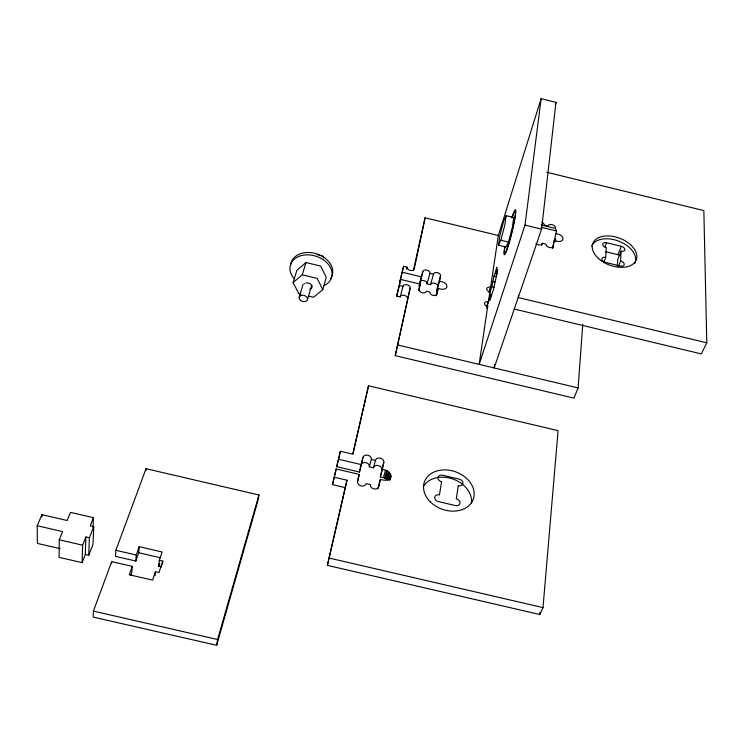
<?xml version="1.0" encoding="UTF-8"?>
<svg xmlns="http://www.w3.org/2000/svg" width="744" height="744" viewBox="0 0 744 744"><rect width="100%" height="100%" fill="white"/><g stroke="black" fill="none" stroke-linecap="round" stroke-linejoin="round"><path stroke-width="1.12" d="M93.056 527.57L93.437 517.684L70.494 512.384L67.165 520.502L41.934 514.681L37.2 525.738L62.617 531.597L59.25 539.809L59.092 557.358L82.11 562.65L85.3 554.447L85.867 536.963L89.382 537.773L88.75 555.247L85.3 554.447M82.11 562.65L82.63 545.194L85.867 536.963M93.437 517.684L90.238 525.831L93.725 526.64L93.037 544.162L88.75 555.247M130.684 575.531L131.79 572.387L132.246 566.361L111.684 561.627L93.4 611.112L93.149 617.083L216.653 645.299L257.833 501L258.903 494.983L146.029 468.692L115.869 550.309L115.506 556.382L135.808 561.05L138.737 552.755L139.23 546.701L162.127 551.983L159.3 560.316L158.705 566.324L161.299 566.928M618.496 266.287L620.626 261.032L621.082 251.184A3.841 2.362 20.6 0 0 624.886 249.64A3.841 2.362 20.6 0 0 621.305 246.311L606.574 242.739A3.841 2.372 20.2 0 0 602.733 244.274A3.841 2.372 20.2 0 0 606.286 247.594L605.718 257.424L603.635 262.697M617.381 266.157L617.697 259.582L621.082 251.184M111.572 563.645L111.684 561.627M389.903 479.787C393.362 474.374 387.512 469.492 382.332 469.538L380.286 476.913L384.676 478.048L387.429 479.954L389.521 472.598M439.546 281.195L436.598 291.695L437.612 286.375A3.627 2.418 15.5 0 0 434.552 283.148A3.627 2.418 15.5 0 0 430.571 284.682L427.056 283.836A3.627 2.418 15.1 0 0 424.015 280.618A3.627 2.418 15.1 0 0 420.016 282.143L422.825 271.616A3.655 2.418 15.1 0 1 426.851 270.1A3.655 2.418 15.1 0 1 429.92 273.327L433.464 274.173A3.655 2.418 15.5 0 1 437.472 272.657A3.655 2.418 15.5 0 1 440.56 275.885L439.546 281.195L442.234 281.846A5.515 3.674 15.8 0 1 446.912 286.747A5.515 3.674 15.8 0 1 440.876 289.091L438.17 288.44L437.147 293.787A3.701 2.483 15.6 0 1 433.082 295.368A3.701 2.483 15.6 0 1 429.958 292.057L426.368 291.202A3.701 2.492 15.2 0 1 422.267 292.783A3.701 2.492 15.2 0 1 419.16 289.472L420.258 284.143L400.681 279.446L399.333 285.501L402.941 286.366A3.711 2.492 14.6 0 1 407.08 284.803A3.711 2.492 14.6 0 1 410.158 288.095L395.259 355.651L573.903 398.124L578.107 387.931L582.766 324.263M135.808 561.05L136.273 555.015L139.23 546.701M145.861 470.747L146.029 468.692M345.132 487.599L332.456 484.632L334.233 477.211L346.983 480.196L327.397 565.366L539.791 614.516L542.999 607.597L558.084 430.655L368.513 385.773L352.851 453.775M539.791 614.516L539.986 612.21M155.059 575.689L155.45 571.699L158.956 572.499L162.778 561.115L159.3 560.316M162.434 564.519L162.778 561.115M552.866 248.05L554.15 240.582L556.977 241.27A5.794 3.608 18.8 0 0 562.938 238.973A5.794 3.608 18.8 0 0 557.702 233.96L555.833 233.504M494.63 364.551L494.165 367.945L541.586 229.133L555.954 102.356L541.13 98.701L498.313 235.504L490.594 287.398L489.273 292.727M518.512 295.228L518.215 297.535L706.8 342.835L701.313 353.912L514.281 309.048M486.957 307.858L487.757 305.719L479.155 364.374L525.004 225.116L541.13 98.701M496.471 276.666L494.276 276.136L494.211 275.308L491.793 286.793L489.338 294.475M506.153 215.658L504.758 225.302L500.879 240.219L498.48 245.222L506.013 247.045L508.505 242.06L512.402 227.153L513.732 217.49L506.153 215.658L503.697 220.903L499.903 235.55L498.48 245.222M486.892 306.658L488.464 301.776L489.905 292.039A3.655 2.418 17.5 0 1 486.725 288.784A3.655 2.418 17.5 0 1 490.621 287.231L489.068 292.104M494.276 276.136L496.871 267.208L496.062 273.467L497.494 269.616L497.485 271.002L493.486 289.537L489.896 300.455L490.714 294.094L486.846 306.165M216.653 645.299L217.601 639.505L258.903 494.983M541.232 224.958L555.35 228.38L556.531 230.984L552.532 248.347M419.142 286.394L419.793 283.213M377.85 488.761L380.324 479.331C383.699 480.698 389.633 481.117 390.805 476.644M380.286 476.913L383.802 462.359A4.287 3.274 15.2 0 0 380.305 458.183A4.287 3.274 15.2 0 0 375.469 460.406L371.312 459.429A4.287 3.274 14.5 0 0 367.834 455.254A4.287 3.274 14.5 0 0 362.96 457.467L361.324 463.828M419.198 286.403L422.825 271.616M380.324 479.331L378.836 486.576A4.352 3.385 15.3 0 1 373.907 488.91A4.352 3.385 15.3 0 1 370.354 484.586L366.132 483.6A4.362 3.385 14.6 0 1 361.166 485.925A4.362 3.385 14.6 0 1 357.641 481.619L359.231 474.393L336.176 468.999L334.4 476.43M382.332 469.538L383.802 462.359M395.259 355.651L410.158 288.095M498.489 235.541L425.103 217.797L414.241 268.872A3.655 2.418 14.6 0 1 410.186 270.388A3.655 2.418 14.6 0 1 407.145 267.17L403.592 266.315L399.602 282.822L403.592 266.315M413.432 270.332L425.103 217.797M368.513 385.773L352.916 454.184L340.389 451.245L336.707 466.702L359.464 472.04L361.045 464.888A4.259 3.274 14.5 0 1 361.1 464.665M359.464 472.04L362.96 457.467M407.396 298.66A3.683 2.492 14.6 0 0 404.345 295.368A3.683 2.492 14.6 0 0 400.244 296.949L396.664 296.093L400.681 279.446M327.397 565.366L346.983 480.196M332.456 484.632L336.176 468.999M336.707 466.702L338.492 459.262L361.389 464.628M338.613 458.704L340.389 451.245M396.664 296.093L399.333 285.501M406.605 269.282L407.145 267.17M400.244 296.949L402.941 286.366M357.594 480.736L359.231 474.393M381.765 469.743A4.259 3.274 15.2 0 0 378.287 465.567A4.259 3.274 15.2 0 0 373.469 467.799L369.34 466.832L371.312 459.429M418.565 290.467L420.258 284.143M373.469 467.799L375.469 460.406M427.056 283.836L429.92 273.327M430.571 284.682L433.464 274.173M308.286 296.028L313.54 297.284L322.757 289.676L326.225 277.335L320.738 266.082L305.961 262.548L296.884 270.314L293.117 282.59L298.828 293.768L300.929 294.271M383.43 477.648L385.494 470.282M437.612 286.375L440.56 275.885M384.676 478.048L386.75 470.682M436.096 295.787L438.17 288.44M385.466 478.42L387.54 471.054M386.536 479.117L388.619 471.752M388.414 479.852L390.219 473.547M389.177 479.824L390.674 474.57M389.67 479.815L390.87 475.611M389.707 480.01L390.312 477.908M307.495 299.637L311.68 285.278M299.218 297.247L303.171 284.013M293.117 282.59L302.259 274.824L305.961 262.548M487.106 308.648L487.729 306.695A3.692 2.474 17.6 0 1 484.511 303.375A3.692 2.474 17.6 0 1 488.464 301.776M555.247 104.551L555.954 102.356M159.058 565.291L159.765 563.208M155.45 571.699L152.594 580.125L129.27 574.759L132.246 566.361M541.613 245.325L542.33 243.251L546.077 244.153A3.897 2.446 18.7 0 0 549.584 247.538A3.897 2.446 18.7 0 0 553.601 245.976M89.382 537.773L93.725 526.64M604.928 246.952L606.574 242.739M605.542 251.714L617.929 254.708L621.305 246.311M93.4 611.112L217.601 639.505M138.737 552.755L160.434 557.758M115.869 550.309L136.273 555.015M59.25 539.809L82.63 545.194M158.742 565.989L161.336 566.584M60.227 548.681L37.377 543.418L37.2 525.738M329.229 558.074L542.999 607.597M398.049 345.067L578.107 387.931M302.259 274.824L317.177 278.396L322.757 289.676M500.879 240.219L508.505 242.06M495.123 273.476L497.327 274.006M492.584 281.437L494.769 281.957M491.793 286.793L493.988 287.324M402.272 272.248L421.736 276.917M317.074 254.634L322.71 255.992L323.696 258.029M541.158 227.264L556.531 230.984M525.004 225.116L541.586 229.133M546.691 172.236L703.833 210.58L706.8 342.835M41.934 514.681L41.952 516.894M361.184 464.461A4.259 3.274 14.5 0 1 366.169 462.74A4.259 3.274 14.5 0 1 369.34 466.832M423.206 486.79A25.752 19.846 19.5 0 1 452.743 478.959A25.752 19.846 19.5 0 1 471.417 503.353M305.868 283.101A4.259 3.097 16.7 0 1 311.643 285.147A4.259 3.097 16.7 0 1 309.764 289.211M304.473 283.892A4.259 3.097 16.7 0 1 304.64 283.743M555.303 239.168A4.315 0.512 -75.9 0 1 555.387 241.465M617.929 254.708A3.822 2.362 20.7 0 1 619.947 255.611M605.718 257.424A3.887 2.427 20.4 0 0 601.831 259.005A3.887 2.427 20.4 0 0 605.421 262.399L620.394 266.017A3.887 2.418 20.9 0 0 624.244 264.427A3.887 2.418 20.9 0 0 620.626 261.032M591.768 246.134A23.185 14.359 20.5 0 1 619.222 241.316A23.185 14.359 20.5 0 1 634.799 263.339M555.442 227.924A3.832 2.372 18.5 0 0 551.983 224.632A3.832 2.372 18.5 0 0 548.03 226.12L544.338 225.227A3.832 2.381 18.1 0 0 541.892 222.27M542.33 243.251A3.897 2.446 18.3 0 1 539.921 244.953A3.897 2.446 18.3 0 1 535.968 243.679M512.095 217.639A22.041 1.851 -76.1 0 1 514.969 217.108A22.041 1.851 -76.1 0 1 507.408 247.817A22.041 1.851 -76.1 0 1 504.981 246.552M290.69 265.031A21.474 15.782 16.9 0 1 317.316 254.048A21.474 15.782 16.9 0 1 330.42 278.693M294.28 278.795A21.52 15.791 16.8 0 1 298.242 256.689A21.52 15.791 16.8 0 1 327.872 263.776A21.52 15.791 16.8 0 1 323.594 285.808M511.872 217.983A23.185 1.953 -76.1 0 1 515.304 215.974A23.185 1.953 -76.1 0 1 507.176 248.952A23.185 1.953 -76.1 0 1 504.925 246.18M458.276 485.655L456.295 498.843A4.352 3.357 20.1 0 1 460.006 503.167A4.352 3.357 20.1 0 1 455.291 505.529L438.383 501.577A4.352 3.357 19.1 0 1 434.71 497.252A4.352 3.357 19.1 0 1 439.462 494.899L441.601 481.74A4.287 3.274 18.8 0 1 437.974 477.518A4.287 3.274 18.8 0 1 442.661 475.249L459.262 479.145A4.287 3.264 19.7 0 1 462.926 483.377A4.287 3.264 19.7 0 1 458.276 485.655M430.19 501.735A25.919 19.865 19.4 0 0 473.007 499.903A25.919 19.865 19.4 0 0 443.377 469.92A25.919 19.865 19.4 0 0 430.19 501.735M300.353 300.251A4.306 3.097 16.6 0 0 307.43 299.832A4.306 3.097 16.6 0 0 302.287 295.238A4.306 3.097 16.6 0 0 300.353 300.251M598.39 258.41A23.231 14.35 20.5 0 0 635.981 260.521A23.231 14.35 20.5 0 0 609.234 235.969A23.231 14.35 20.5 0 0 598.39 258.41"/></g></svg>
